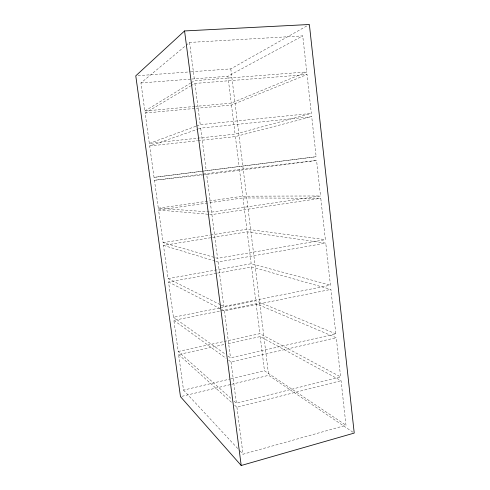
<?xml version="1.0" encoding="UTF-8"?>
<svg xmlns="http://www.w3.org/2000/svg" width="490" height="490" viewBox="0 0 490 490"><rect width="100%" height="100%" fill="white"/><g stroke="black" fill="none" stroke-linecap="round" stroke-linejoin="round"><path stroke-width="0.37" stroke-dasharray="2.45 1.84" d="M194.861 106.44L144.844 111.016L140.949 82.951L185.477 45.846M186.065 45.362L189.575 42.434L302.74 35.893L306.746 71.926L231.237 103.108L195.62 106.373M144.844 111.016L190.665 83.037M191.314 82.645L194.542 80.672L306.746 71.926M190.971 85.781L194.898 83.441L307.034 74.535L311.352 113.411L235.09 134.138L149.334 143.423L145.126 113.055L190.316 86.167M191.265 71.779L230.796 68.882L308.7 24.874M192.056 79.013L227.899 76.25L302.74 35.893M145.126 113.055L231.476 105.056L307.034 74.535M149.334 143.423L195.945 126.255M196.662 125.991L200.251 124.674L311.352 113.411M198.542 128.895L200.698 128.141L311.72 116.681L316.166 156.72L154.038 177.362L149.689 145.989L197.825 129.146M239.904 450.88L243.009 454.224L346.001 425.271L341.046 380.693L260.227 336.587L226.833 343.925M198.23 140.661L235.396 136.588L311.72 116.681M234.649 405.193L236.915 407.239L341.046 380.693M234.11 401.194L236.394 403.221L340.624 376.877L336.275 337.726L256.148 303.739L173.858 320.325L178.182 351.489L231.256 398.658M181.955 396.306L230.864 384.472M231.605 384.295L268.655 375.328L352.965 432.217M223.869 344.58L178.605 354.527L183.536 390.132L230.318 378.954M231.06 378.776L264.471 370.795L346.001 425.271M228.573 360.138L231.035 361.926L336.275 337.726M228.022 356.077L230.502 357.841L335.846 333.862L330.903 289.406L251.578 266.94L217.168 273.175M178.182 351.489L259.865 333.672L340.624 376.877M221.719 309.515L224.414 310.911L330.903 289.406M221.113 305.086L223.832 306.446L330.438 285.18L325.764 243.138L247.217 231.837L163.47 245.386L168.082 278.626L220.433 304.749M216.421 273.31L168.542 281.977L173.436 317.251L219.845 307.971M220.598 307.824L255.78 300.793L335.846 333.862M168.082 278.626L251.18 263.724L330.438 285.18M215.888 261.348L218.068 262.009L325.764 243.138M207.576 203.013L158.57 210.026L163.09 242.642L217.591 258.34L325.378 239.665L320.785 198.285L243.009 197.936L208.33 202.903M163.09 242.642L209.898 235.139M210.651 235.016L246.893 229.21L325.378 239.665M209.628 214.375L211.913 214.565L320.785 198.285M211.594 212.115L320.527 195.963L316.577 160.444L239.475 169.442L154.442 180.283L158.313 208.201L211.594 212.115L206.713 174.514L204.44 174.765M158.313 208.201L242.795 196.19L320.527 195.963M154.038 177.362L316.166 156.72M206.713 174.514L316.577 160.444M154.442 180.283L203.687 174.844M149.689 145.989L197.47 140.746M140.949 82.951L191.29 79.074M138.051 75.674L190.506 71.834M158.57 210.026L208.863 214.308M163.47 245.386L215.159 261.127M168.542 281.977L221.051 309.166M173.436 317.251L225.541 354.313M173.858 320.325L226.117 358.343M178.605 354.527L232.382 403.148M183.536 390.132L239.389 450.322M189.575 42.434L194.542 80.672M194.898 83.441L200.251 124.674M200.698 128.141L206.204 170.563M211.913 214.565L217.591 258.34M218.068 262.009L223.832 306.446M224.414 310.911L230.502 357.841M231.035 361.926L236.394 403.221M236.915 407.239L243.009 454.224M227.899 76.25L231.237 103.108M231.476 105.056L235.09 134.138M235.396 136.588L239.126 166.637M239.475 169.442L242.795 196.19M243.009 197.936L246.893 229.21M247.217 231.837L251.18 263.724M251.578 266.94L255.78 300.793M256.148 303.739L259.865 333.672M260.227 336.587L264.471 370.795M230.796 68.882L268.655 375.328"/><path stroke-width="0.73" d="M184.565 30.944L135.767 75.84L180.473 396.661L241.203 465.5L354.233 433.074L309.368 24.5L184.565 30.944L241.203 465.5"/></g></svg>
